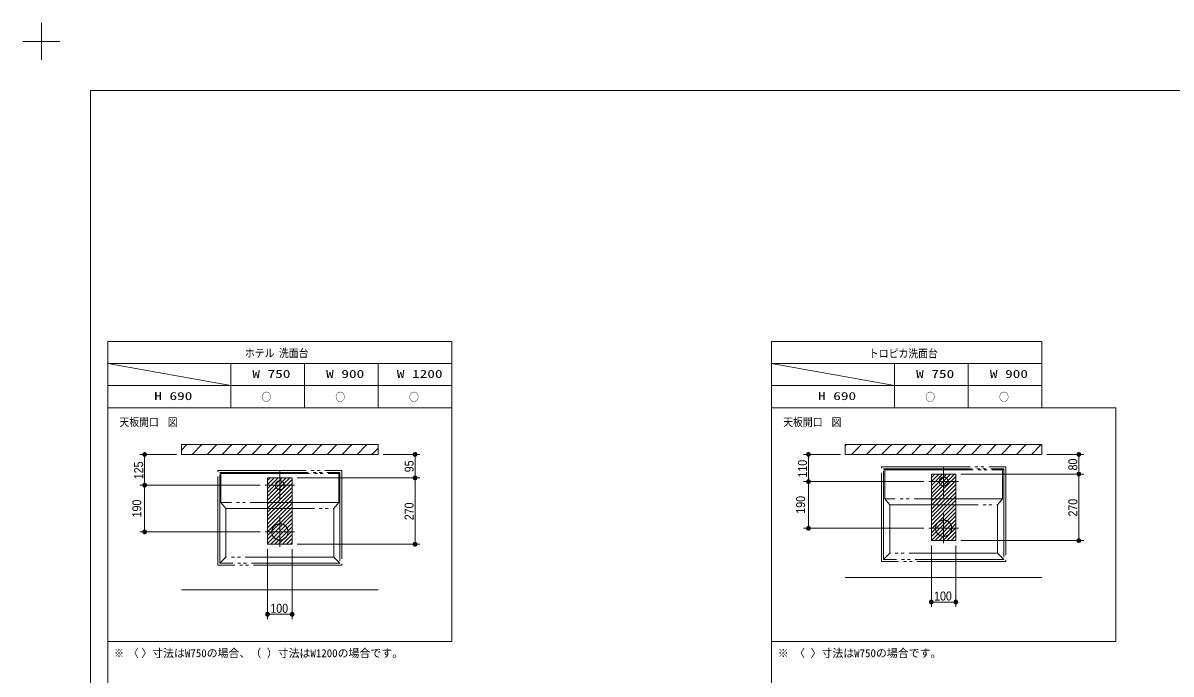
# Model space of a CAD drawing. Units: millimetres, scale not verified. Extents: x -6062 to 6062, y -3045 to 3045.
# Drawn here: x -6062 to -1392, y 397 to 3045 of the extents above; entities that cross this region are included whole.
import ezdxf
from ezdxf.enums import TextEntityAlignment as Align

# ---------------------------------------------------------------- set-up
doc = ezdxf.new("R2010")
doc.units = ezdxf.units.MM
doc.header["$LTSCALE"] = 20
doc.linetypes.add('LONG_DOUBLE_CHAIN', pattern=[21.8, 18, -1, 0.6, -0.6, 0.6, -1])
for name, color, linetype, lineweight in [('0-0_1図面枠', 7, 'Continuous', 9), ('0-1_3一般', 7, 'Continuous', 9), ('0-5_0', 7, 'Continuous', 9), ('0-6_2寸法-1', 7, 'Continuous', 9)]:
    doc.layers.add(name, color=color, linetype=linetype, lineweight=lineweight)
doc.styles.add('ＭＳ ゴシック', font='')
doc.styles.add('ＭＳ Ｐゴシック', font='')
doc.styles.get('ＭＳ ゴシック').set_extended_font_data('MS Gothic')
doc.styles.get('ＭＳ Ｐゴシック').set_extended_font_data('MS PGothic')

# ---------------------------------------------------------------- blocks, each defined once
blk = doc.blocks.new('グループ')
at = {"layer": '0-0_1図面枠'}
for p, q in [((-84000, 57900), (-84000, 60900)), ((-85500, 59400), (-82500, 59400))]:
    blk.add_line(p, q, dxfattribs=at)
blk = doc.blocks.new('グループ-2')
at = {"layer": '0-0_1図面枠'}
blk.add_lwpolyline([(-80000, 55400), (80000, 55400), (80000, -55400), (-80000, -55400)], close=True, dxfattribs=at)
blk = doc.blocks.new('図面枠')
at = {"layer": '0-0_1図面枠'}
for name in ['グループ', 'グループ-2']:
    blk.add_blockref(name, (0, 0), dxfattribs=at)
blk = doc.blocks.new('_Dot')
at = {"layer": '0-5_0'}
for p, q in [((-10, 0), (-20, 0)), ((9.78, 2), (-9.78, 2)), ((7.99, 6), (-7.99, 6)), ((9.16, -3.98), (-9.16, -3.98)), ((6, -7.98), (-6, -7.98))]:
    blk.add_line(p, q, dxfattribs=at)
for points in [[(10, 0), (9.92, 1.25), (9.69, 2.49), (9.3, 3.68), (8.76, 4.82), (8.09, 5.88), (7.29, 6.85), (6.37, 7.71), (5.36, 8.44), (4.26, 9.05), (3.09, 9.51), (1.87, 9.82), (0.63, 9.98), (-0.63, 9.98), (-1.87, 9.82), (-3.09, 9.51), (-4.26, 9.05), (-5.36, 8.44), (-6.37, 7.71), (-7.29, 6.85), (-8.09, 5.88), (-8.76, 4.82), (-9.3, 3.68), (-9.69, 2.49), (-9.92, 1.25), (-10, 0), (0, 0)], [(-10, 0), (-9.92, -1.25), (-9.69, -2.49), (-9.3, -3.68), (-8.76, -4.82), (-8.09, -5.88), (-7.29, -6.85), (-6.37, -7.71), (-5.36, -8.44), (-4.26, -9.05), (-3.09, -9.51), (-1.87, -9.82), (-0.63, -9.98), (0.63, -9.98), (1.87, -9.82), (3.09, -9.51), (4.26, -9.05), (5.36, -8.44), (6.37, -7.71), (7.29, -6.85), (8.09, -5.88), (8.76, -4.82), (9.3, -3.68), (9.69, -2.49), (9.92, -1.25), (10, 0), (0, 0)]]:
    blk.add_lwpolyline(points, close=True, dxfattribs=at)

msp = doc.modelspace()

# ---------------------------------------------------------------- linework, layer by layer
at = {"layer": '0-0_1図面枠'}
for p, q in [((-5717.5, 1750), (-5717.5, -2420)), ((-3017.5, 1750), (-3017.5, -2420)), ((-4317.5, 1660), (-5717.5, 1660)), ((-5717.5, 1660), (-5217.5, 1570)), ((-5217.5, 1480), (-5217.5, 1660)), ((-4917.5, 1480), (-4917.5, 1660)), ((-4617.5, 1480), (-4617.5, 1660)), ((-1917.5, 1660), (-3017.5, 1660)), ((-3017.5, 1660), (-2517.5, 1570)), ((-2517.5, 1480), (-2517.5, 1660)), ((-2217.5, 1480), (-2217.5, 1660)), ((-5717.5, 1570), (-4317.5, 1570)), ((-3017.5, 1570), (-1917.5, 1570))]:
    msp.add_line(p, q, dxfattribs=at)
for points in [[(-5717.5, 1750), (-4317.5, 1750), (-4317.5, 1480), (-5717.5, 1480)], [(-3017.5, 1750), (-1917.5, 1750), (-1917.5, 1480), (-3017.5, 1480)], [(-5717.5, 1480), (-4317.5, 1480), (-4317.5, 530), (-5717.5, 530)], [(-3017.5, 1480), (-1617.5, 1480), (-1617.5, 530), (-3017.5, 530)]]:
    msp.add_lwpolyline(points, close=True, dxfattribs=at)
at = {"layer": '0-1_3一般'}
for p, q in [((-5417.5, 1307.76), (-5395.26, 1330)), ((-5374.3, 1290), (-5334.3, 1330)), ((-5313.34, 1290), (-5273.34, 1330)), ((-5252.38, 1290), (-5212.38, 1330)), ((-5191.42, 1290), (-5151.42, 1330)), ((-5130.46, 1290), (-5090.46, 1330)), ((-5069.5, 1290), (-5029.5, 1330)), ((-5008.54, 1290), (-4968.54, 1330)), ((-4947.58, 1290), (-4907.58, 1330)), ((-4886.62, 1290), (-4846.62, 1330)), ((-4825.66, 1290), (-4785.66, 1330)), ((-4764.7, 1290), (-4724.7, 1330)), ((-4703.74, 1290), (-4663.74, 1330)), ((-4642.78, 1290), (-4617.5, 1315.28)), ((-2717.5, 1325.52), (-2713.02, 1330)), ((-2692.06, 1290), (-2652.06, 1330)), ((-2631.1, 1290), (-2591.1, 1330)), ((-2570.14, 1290), (-2530.14, 1330)), ((-2509.18, 1290), (-2469.18, 1330)), ((-2448.22, 1290), (-2408.22, 1330)), ((-2387.26, 1290), (-2347.26, 1330)), ((-2326.3, 1290), (-2286.3, 1330)), ((-2265.34, 1290), (-2225.34, 1330)), ((-2204.38, 1290), (-2164.38, 1330)), ((-2143.42, 1290), (-2103.42, 1330)), ((-2082.46, 1290), (-2042.46, 1330)), ((-2021.5, 1290), (-1981.5, 1330)), ((-1960.54, 1290), (-1920.54, 1330)), ((-5417.5, 1290), (-4617.5, 1290)), ((-2717.5, 1290), (-1917.5, 1290)), ((-5067.5, 1184), (-5056.5, 1195)), ((-5067.5, 1168), (-5040.5, 1195)), ((-5067.5, 1152), (-5024.5, 1195)), ((-5067.5, 1136), (-5008.5, 1195)), ((-5067.5, 1120), (-4992.5, 1195)), ((-5067.5, 1104), (-4976.5, 1195)), ((-5067.5, 1088), (-4967.5, 1188)), ((-5067.5, 1072), (-4967.5, 1172)), ((-2367.5, 1196), (-2353.5, 1210)), ((-2367.5, 1180), (-2337.5, 1210)), ((-2367.5, 1164), (-2321.5, 1210)), ((-2367.5, 1148), (-2305.5, 1210)), ((-2367.5, 1132), (-2289.5, 1210)), ((-2367.5, 1116), (-2273.5, 1210)), ((-2367.5, 1100), (-2267.5, 1200)), ((-2367.5, 1084), (-2267.5, 1184)), ((-2367.5, 1068), (-2267.5, 1168)), ((-5067.5, 1056), (-4967.5, 1156)), ((-5067.5, 1040), (-4967.5, 1140)), ((-5067.5, 1024), (-4967.5, 1124)), ((-2367.5, 1052), (-2267.5, 1152)), ((-2367.5, 1036), (-2267.5, 1136)), ((-5067.5, 1008), (-4967.5, 1108)), ((-5067.5, 992), (-4967.5, 1092)), ((-5067.5, 976), (-4967.5, 1076)), ((-2367.5, 1020), (-2267.5, 1120)), ((-2367.5, 1004), (-2267.5, 1104)), ((-2367.5, 988), (-2267.5, 1088)), ((-5067.5, 960), (-4967.5, 1060)), ((-5067.5, 944), (-4967.5, 1044)), ((-5067.5, 928), (-4967.5, 1028)), ((-2367.5, 972), (-2267.5, 1072)), ((-2367.5, 956), (-2267.5, 1056)), ((-2367.5, 940), (-2267.5, 1040)), ((-5054.5, 925), (-4967.5, 1012)), ((-5038.5, 925), (-4967.5, 996)), ((-2351.5, 940), (-2267.5, 1024)), ((-2335.5, 940), (-2267.5, 1008)), ((-2319.5, 940), (-2267.5, 992)), ((-5022.5, 925), (-4967.5, 980)), ((-5006.5, 925), (-4967.5, 964)), ((-4990.5, 925), (-4967.5, 948)), ((-2303.5, 940), (-2267.5, 976)), ((-2287.5, 940), (-2267.5, 960)), ((-2271.5, 940), (-2267.5, 944)), ((-4974.5, 925), (-4967.5, 932)), ((-2717.5, 790), (-1917.5, 790)), ((-5417.5, 740), (-4617.5, 740))]:
    msp.add_line(p, q, dxfattribs=at)
at = {"layer": '0-1_3一般', "linetype": 'LONG_DOUBLE_CHAIN'}
for p, q in [((-5257, 1212), (-5262, 1217)), ((-5017.5, 1225), (-5017.5, 1105)), ((-4778, 1212), (-4773, 1217)), ((-2557, 1227), (-2562, 1232)), ((-2317.5, 1240), (-2317.5, 1120)), ((-2078, 1227), (-2073, 1232)), ((-2377.5, 1180), (-2257.5, 1180)), ((-5077.5, 1165), (-4957.5, 1165)), ((-5257, 1095), (-5237, 1070)), ((-4778, 1095), (-4798, 1070)), ((-2557, 1110), (-2537, 1085)), ((-2078, 1110), (-2098, 1085)), ((-5017.5, 1035), (-5017.5, 915)), ((-2317.5, 1050), (-2317.5, 930)), ((-2377.5, 990), (-2257.5, 990)), ((-5077.5, 975), (-4957.5, 975)), ((-2537, 888), (-2562, 863)), ((-2098, 888), (-2073, 863)), ((-5237, 873), (-5262, 848)), ((-4798, 873), (-4773, 848))]:
    msp.add_line(p, q, dxfattribs=at)
at = {"layer": '0-1_3一般'}
for points in [[(-5417.5, 1330), (-4617.5, 1330), (-4617.5, 1290), (-5417.5, 1290)], [(-2717.5, 1330), (-1917.5, 1330), (-1917.5, 1290), (-2717.5, 1290)], [(-5067.5, 1195), (-4967.5, 1195), (-4967.5, 925), (-5067.5, 925)], [(-5067.5, 1195), (-4967.5, 1195), (-4967.5, 925), (-5067.5, 925)], [(-2367.5, 1210), (-2267.5, 1210), (-2267.5, 940), (-2367.5, 940)], [(-2367.5, 1210), (-2267.5, 1210), (-2267.5, 940), (-2367.5, 940)]]:
    msp.add_lwpolyline(points, close=True, dxfattribs=at)
at = {"layer": '0-1_3一般', "linetype": 'LONG_DOUBLE_CHAIN'}
for points in [[(-5270, 1225), (-4765, 1225), (-4765, 840), (-5270, 840)], [(-5262, 1217), (-4773, 1217), (-4773, 848), (-5262, 848)], [(-2570, 1240), (-2065, 1240), (-2065, 855), (-2570, 855)], [(-2562, 1232), (-2073, 1232), (-2073, 863), (-2562, 863)], [(-2557, 1227), (-2078, 1227), (-2078, 1110), (-2557, 1110)], [(-5257, 1212), (-4778, 1212), (-4778, 1095), (-5257, 1095)], [(-2537, 1085), (-2098, 1085), (-2098, 888), (-2537, 888)], [(-5237, 1070), (-4798, 1070), (-4798, 873), (-5237, 873)]]:
    msp.add_lwpolyline(points, close=True, dxfattribs=at)
for centre, radius in [((-5017.5, 1165), 18), ((-2317.5, 1180), 18), ((-5017.5, 975), 33), ((-2317.5, 990), 33)]:
    msp.add_circle(centre, radius, dxfattribs=at)
at = {"layer": '0-6_2寸法-1'}
for p, q in [((-5437.5, 1290), (-5587.5, 1290)), ((-5567.5, 1180.01), (-5567.5, 1274.99)), ((-4597.5, 1290), (-4447.5, 1290)), ((-4467.5, 1210.01), (-4467.5, 1274.99)), ((-2737.5, 1290), (-2887.5, 1290)), ((-2867.5, 1195.01), (-2867.5, 1274.99)), ((-1897.5, 1290), (-1747.5, 1290)), ((-1767.5, 1225.01), (-1767.5, 1274.99)), ((-4947.5, 1195), (-4447.5, 1195)), ((-4947.5, 1195), (-4447.5, 1195)), ((-4467.5, 940.01), (-4467.5, 1179.99)), ((-2397.5, 1180), (-2887.5, 1180)), ((-2397.5, 1180), (-2887.5, 1180)), ((-2247.5, 1210), (-1747.5, 1210)), ((-2247.5, 1210), (-1747.5, 1210)), ((-1767.5, 955.01), (-1767.5, 1194.99)), ((-5097.5, 1165), (-5587.5, 1165)), ((-5097.5, 1165), (-5587.5, 1165)), ((-5567.5, 1149.99), (-5567.5, 990.01)), ((-2867.5, 1164.99), (-2867.5, 1005.01)), ((-2397.5, 990), (-2887.5, 990)), ((-5097.5, 975), (-5587.5, 975)), ((-2247.5, 940), (-1747.5, 940)), ((-5067.5, 905), (-5067.5, 620)), ((-4967.5, 905), (-4967.5, 620)), ((-4947.5, 925), (-4447.5, 925)), ((-2367.5, 920), (-2367.5, 670)), ((-2267.5, 920), (-2267.5, 670)), ((-2282.51, 690), (-2352.49, 690)), ((-4982.51, 640), (-5052.49, 640))]:
    msp.add_line(p, q, dxfattribs=at)

# ---------------------------------------------------------------- block references
at = {"layer": '0-0_1図面枠', "xscale": 0.05, "yscale": 0.05}
msp.add_blockref('図面枠', (-1787.5, 0), dxfattribs=at)
at = {"layer": '0-6_2寸法-1', "xscale": 0.7503418, "yscale": 0.7503418}
for p, rotation in [((-5567.5, 1290), 90), ((-4467.5, 1290), 90), ((-2867.5, 1290), 90), ((-1767.5, 1290), 90), ((-1767.5, 1210), 270), ((-1767.5, 1210), 90), ((-5567.5, 1165), 270), ((-5567.5, 1165), 90), ((-4467.5, 1195), 270), ((-4467.5, 1195), 90), ((-2867.5, 1180), 270), ((-2867.5, 1180), 90), ((-5567.5, 975), 270), ((-2867.5, 990), 270), ((-4467.5, 925), 270), ((-1767.5, 940), 270), ((-2367.5, 690), 180), ((-5067.5, 640), 180)]:
    msp.add_blockref('_Dot', p, dxfattribs=dict(at, rotation=rotation))
for p in [(-2267.5, 690), (-4967.5, 640)]:
    msp.add_blockref('_Dot', p, dxfattribs=at)

# ---------------------------------------------------------------- texts
at = {"layer": '0-0_1図面枠', "style": 'ＭＳ ゴシック'}
for s, width, p in [('ホテル', 0.9, (-5159.45, 1675.81)), ('洗面台', 0.9, (-5021.34, 1675.81)), ('トロピカ洗面台', 0.9, (-2621.09, 1674.66)), ('W 750', 1.4, (-5129.45, 1591.59)), ('W 900', 1.4, (-4829.45, 1591.59)), ('W 1200', 1.4, (-4541.75, 1591.59)), ('W 750', 1.4, (-2429.45, 1591.59)), ('W 900', 1.4, (-2129.45, 1591.59)), ('H 690', 1.4, (-5528.49, 1501.59)), ('○', 0.9, (-5092.09, 1497.53)), ('○', 0.9, (-4792.09, 1497.53)), ('○', 0.9, (-4492.09, 1497.53)), ('H 690', 1.4, (-2828.49, 1501.59)), ('○', 0.9, (-2392.09, 1497.53)), ('○', 0.9, (-2092.09, 1497.53)), ('天板開口', 0.9, (-5670, 1395.64)), ('図', 0.9, (-5473.27, 1395.64)), ('天板開口', 0.9, (-2970, 1395.64)), ('図', 0.9, (-2773.27, 1395.64)), ('※ 〈', 0.9, (-5692.1, 455.81))]:
    msp.add_text(s, height=32.55, dxfattribs=dict(at, width=width)).set_placement(p, align=Align.BOTTOM_LEFT)
for s, p in [(' 〉寸法はW750の場合、（ ）寸法はW1200の場合です。', (-5603.34, 455.81)), ('※ 〈 〉寸法はW750の場合です。', (-2992.1, 455.81))]:
    msp.add_text(s, height=32.55, dxfattribs=at).set_placement(p, align=Align.BOTTOM_LEFT)
at = {"layer": '0-6_2寸法-1', "style": 'ＭＳ Ｐゴシック', "width": 0.9}
for s, p in [('95', (-4462.44, 1217.81)), ('110', (-2862.54, 1196.39)), ('80', (-1762.54, 1225.12)), ('125', (-5562.54, 1189.28)), ('190', (-5569.98, 1034.3)), ('270', (-4462.54, 1022.72)), ('190', (-2869.98, 1049.3)), ('270', (-1762.54, 1037.72))]:
    msp.add_text(s, height=36.66, rotation=90, dxfattribs=at).set_placement(p, align=Align.BOTTOM_LEFT)
for p in [(-2356.11, 685.04), (-5056.11, 635.04)]:
    msp.add_text('100', height=36.66, dxfattribs=at).set_placement(p, align=Align.BOTTOM_LEFT)

doc.saveas('drawing.dxf')
